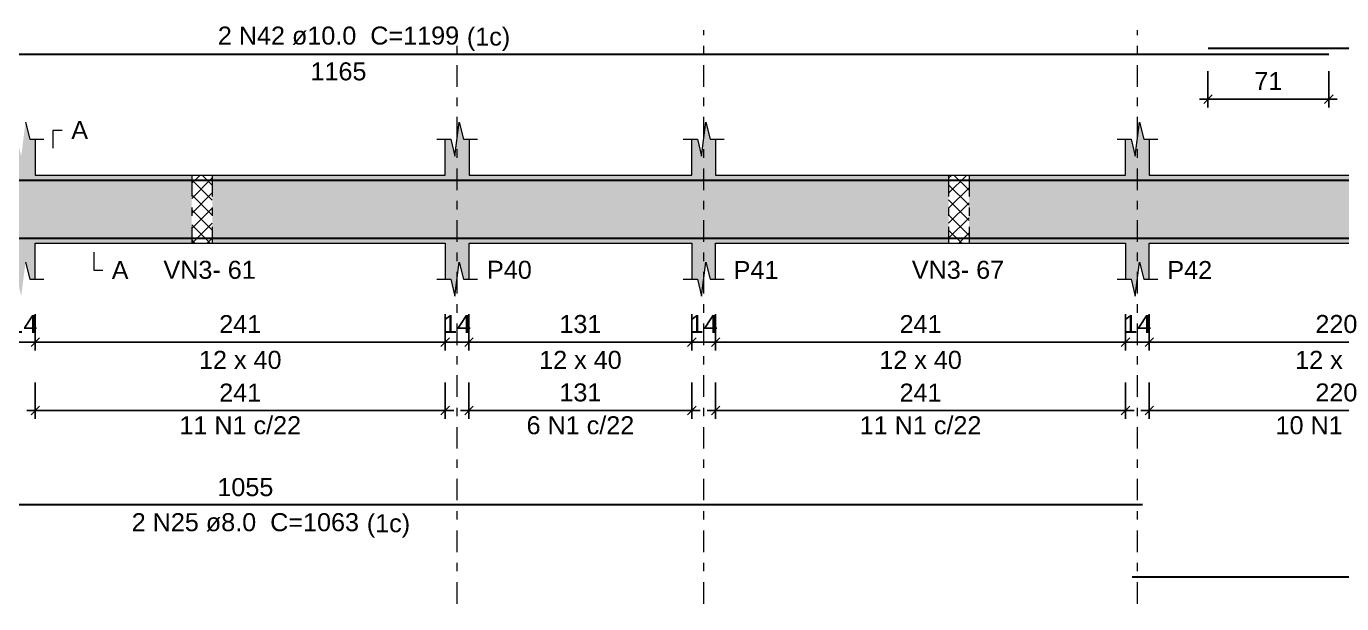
# Model space of a CAD drawing. Header units: millimetres. Extents: x -8 to 605, y -494 to 220.
# Drawn here: x 222.08 to 237.55, y -469.99 to -463.2 of the extents above; entities that cross this region are included whole.
import ezdxf

# ---------------------------------------------------------------- set-up
doc = ezdxf.new("R2010")
doc.units = ezdxf.units.MM
doc.header["$MEASUREMENT"] = 0
doc.linetypes.add('DASHDOT', pattern=[2.54, 1.27, -0.635, 0, -0.635])
doc.linetypes.add('NULL', pattern=[0])
for name, color, linetype, lineweight in [('Descrição da armadura', 7, 'Continuous', 0), ('DT-Barras na forma', 7, 'Continuous', 30), ('DT-Barras rebatidas', 7, 'Continuous', 30), ('DT-Cotas', 7, 'Continuous', 5), ('DT-Forma', 5, 'Continuous', 5), ('DT-Hachura forma vigas', 252, 'Continuous', 5), ('DT-Hachura intersecção vigas', 9, 'Continuous', 5), ('DT-Pontilhado', 9, 'DASHDOT', 5), ('DT-Textos', 7, 'Continuous', 5), ('Textos armaduras', 7, 'Continuous', 0)]:
    doc.layers.add(name, color=color, linetype=linetype, lineweight=lineweight)
doc.styles.add('Arial', font='arial.ttf')
doc.dimstyles.new('UM_50.000000', dxfattribs={"dimtxt": 0.18, "dimasz": 0.1, "dimexe": 0.1, "dimexo": 0.2, "dimgap": 0, "dimtad": 1, "dimtih": 1, "dimtoh": 1, "dimdec": 1, "dimlfac": 50, "dimzin": 0, "dimdsep": 46, "dimtxsty": 'Standard', "dimcen": 0.09, "dimdle": 0.1, "dimadec": 1, "dimazin": 2, "dimtfac": 1, "dimtdec": 4, "dimtofl": 0, "dimtmove": 0, "dimatfit": 3, "dimfxl": 1, "dimtolj": 1, "dimarcsym": 0})
pattern_1 = [(45, (210.17421, -485.6166), (-0.08838835, 0.08838835), []), (135, (210.17421, -485.6166), (-0.08838835, -0.08838835), [])]

# ---------------------------------------------------------------- blocks, each defined once
blk = doc.blocks.new('_Oblique')
at = {"color": 0, "linetype": 'ByBlock', "lineweight": -2}
blk.add_line((-0.5, -0.5), (0.5, 0.5), dxfattribs=at)
blk = doc.blocks.new('*D4804')
at = {"layer": 'Defpoints', "color": 0, "transparency": 16777216}
for p in [(221.91, -466.381), (222.19, -466.381), (222.19, -466.911)]:
    blk.add_point(p, dxfattribs=at)
at = {"layer": 'DT-Cotas', "color": 0, "lineweight": -2, "transparency": 16777216}
for p, q in [((221.91, -466.581), (221.91, -467.011)), ((222.19, -466.581), (222.19, -467.011)), ((221.81, -466.911), (222.29, -466.911))]:
    blk.add_line(p, q, dxfattribs=at)
at = {"layer": 'DT-Cotas', "color": 0, "lineweight": -2, "transparency": 16777216, "xscale": 0.1, "yscale": 0.1, "zscale": 0.1, "rotation": 180}
blk.add_blockref('_Oblique', (221.91, -466.911), dxfattribs=at)
at = {"layer": 'DT-Cotas', "color": 0, "lineweight": -2, "transparency": 16777216, "xscale": 0.1, "yscale": 0.1, "zscale": 0.1}
blk.add_blockref('_Oblique', (222.19, -466.911), dxfattribs=at)
at = {"layer": 'DT-Cotas', "color": 7, "transparency": 16777216, "insert": (222.05, -466.699), "char_height": 0.2118, "attachment_point": 5, "rotation": 0.0057, "style": 'Arial'}
blk.add_mtext('\\A1;14', dxfattribs=at)
blk = doc.blocks.new('*D4805')
at = {"layer": 'Defpoints', "color": 0, "transparency": 16777216}
for p in [(222.19, -466.381), (227.01, -466.381), (227.01, -466.911)]:
    blk.add_point(p, dxfattribs=at)
at = {"layer": 'DT-Cotas', "color": 0, "lineweight": -2, "transparency": 16777216}
for p, q in [((222.19, -466.581), (222.19, -467.011)), ((227.01, -466.581), (227.01, -467.011)), ((222.09, -466.911), (227.11, -466.911))]:
    blk.add_line(p, q, dxfattribs=at)
at = {"layer": 'DT-Cotas', "color": 0, "lineweight": -2, "transparency": 16777216, "xscale": 0.1, "yscale": 0.1, "zscale": 0.1, "rotation": 180}
blk.add_blockref('_Oblique', (222.19, -466.911), dxfattribs=at)
at = {"layer": 'DT-Cotas', "color": 0, "lineweight": -2, "transparency": 16777216, "xscale": 0.1, "yscale": 0.1, "zscale": 0.1}
blk.add_blockref('_Oblique', (227.01, -466.911), dxfattribs=at)
at = {"layer": 'DT-Cotas', "color": 7, "transparency": 16777216, "insert": (224.6, -466.699), "char_height": 0.2118, "attachment_point": 5, "style": 'Arial'}
blk.add_mtext('\\A1;241', dxfattribs=at)
blk = doc.blocks.new('*D4806')
at = {"layer": 'Defpoints', "color": 0, "transparency": 16777216}
for p in [(227.01, -466.381), (227.29, -466.381), (227.29, -466.911)]:
    blk.add_point(p, dxfattribs=at)
at = {"layer": 'DT-Cotas', "color": 0, "lineweight": -2, "transparency": 16777216}
for p, q in [((227.01, -466.581), (227.01, -467.011)), ((227.29, -466.581), (227.29, -467.011)), ((226.91, -466.911), (227.39, -466.911))]:
    blk.add_line(p, q, dxfattribs=at)
at = {"layer": 'DT-Cotas', "color": 0, "lineweight": -2, "transparency": 16777216, "xscale": 0.1, "yscale": 0.1, "zscale": 0.1, "rotation": 180}
blk.add_blockref('_Oblique', (227.01, -466.911), dxfattribs=at)
at = {"layer": 'DT-Cotas', "color": 0, "lineweight": -2, "transparency": 16777216, "xscale": 0.1, "yscale": 0.1, "zscale": 0.1}
blk.add_blockref('_Oblique', (227.29, -466.911), dxfattribs=at)
at = {"layer": 'DT-Cotas', "color": 7, "transparency": 16777216, "insert": (227.15, -466.699), "char_height": 0.2118, "attachment_point": 5, "rotation": 0.0057, "style": 'Arial'}
blk.add_mtext('\\A1;14', dxfattribs=at)
blk = doc.blocks.new('*D4807')
at = {"layer": 'Defpoints', "color": 0, "transparency": 16777216}
for p in [(227.29, -466.381), (229.91, -466.381), (229.91, -466.911)]:
    blk.add_point(p, dxfattribs=at)
at = {"layer": 'DT-Cotas', "color": 0, "lineweight": -2, "transparency": 16777216}
for p, q in [((227.29, -466.581), (227.29, -467.011)), ((229.91, -466.581), (229.91, -467.011)), ((227.19, -466.911), (230.01, -466.911))]:
    blk.add_line(p, q, dxfattribs=at)
at = {"layer": 'DT-Cotas', "color": 0, "lineweight": -2, "transparency": 16777216, "xscale": 0.1, "yscale": 0.1, "zscale": 0.1, "rotation": 180}
blk.add_blockref('_Oblique', (227.29, -466.911), dxfattribs=at)
at = {"layer": 'DT-Cotas', "color": 0, "lineweight": -2, "transparency": 16777216, "xscale": 0.1, "yscale": 0.1, "zscale": 0.1}
blk.add_blockref('_Oblique', (229.91, -466.911), dxfattribs=at)
at = {"layer": 'DT-Cotas', "color": 7, "transparency": 16777216, "insert": (228.6, -466.699), "char_height": 0.2118, "attachment_point": 5, "rotation": 0.0057, "style": 'Arial'}
blk.add_mtext('\\A1;131', dxfattribs=at)
blk = doc.blocks.new('*D4808')
at = {"layer": 'Defpoints', "color": 0, "transparency": 16777216}
for p in [(229.91, -466.381), (230.19, -466.381), (230.19, -466.911)]:
    blk.add_point(p, dxfattribs=at)
at = {"layer": 'DT-Cotas', "color": 0, "lineweight": -2, "transparency": 16777216}
for p, q in [((229.91, -466.581), (229.91, -467.011)), ((230.19, -466.581), (230.19, -467.011)), ((229.81, -466.911), (230.29, -466.911))]:
    blk.add_line(p, q, dxfattribs=at)
at = {"layer": 'DT-Cotas', "color": 0, "lineweight": -2, "transparency": 16777216, "xscale": 0.1, "yscale": 0.1, "zscale": 0.1, "rotation": 180}
blk.add_blockref('_Oblique', (229.91, -466.911), dxfattribs=at)
at = {"layer": 'DT-Cotas', "color": 0, "lineweight": -2, "transparency": 16777216, "xscale": 0.1, "yscale": 0.1, "zscale": 0.1}
blk.add_blockref('_Oblique', (230.19, -466.911), dxfattribs=at)
at = {"layer": 'DT-Cotas', "color": 7, "transparency": 16777216, "insert": (230.05, -466.699), "char_height": 0.2118, "attachment_point": 5, "rotation": 0.0057, "style": 'Arial'}
blk.add_mtext('\\A1;14', dxfattribs=at)
blk = doc.blocks.new('*D4809')
at = {"layer": 'Defpoints', "color": 0, "transparency": 16777216}
for p in [(230.19, -466.381), (235.01, -466.381), (235.01, -466.911)]:
    blk.add_point(p, dxfattribs=at)
at = {"layer": 'DT-Cotas', "color": 0, "lineweight": -2, "transparency": 16777216}
for p, q in [((230.19, -466.581), (230.19, -467.011)), ((235.01, -466.581), (235.01, -467.011)), ((230.09, -466.911), (235.11, -466.911))]:
    blk.add_line(p, q, dxfattribs=at)
at = {"layer": 'DT-Cotas', "color": 0, "lineweight": -2, "transparency": 16777216, "xscale": 0.1, "yscale": 0.1, "zscale": 0.1, "rotation": 180}
blk.add_blockref('_Oblique', (230.19, -466.911), dxfattribs=at)
at = {"layer": 'DT-Cotas', "color": 0, "lineweight": -2, "transparency": 16777216, "xscale": 0.1, "yscale": 0.1, "zscale": 0.1}
blk.add_blockref('_Oblique', (235.01, -466.911), dxfattribs=at)
at = {"layer": 'DT-Cotas', "color": 7, "transparency": 16777216, "insert": (232.6, -466.699), "char_height": 0.2118, "attachment_point": 5, "rotation": 0.0057, "style": 'Arial'}
blk.add_mtext('\\A1;241', dxfattribs=at)
blk = doc.blocks.new('*D4810')
at = {"layer": 'Defpoints', "color": 0, "transparency": 16777216}
for p in [(235.01, -466.381), (235.29, -466.381), (235.29, -466.911)]:
    blk.add_point(p, dxfattribs=at)
at = {"layer": 'DT-Cotas', "color": 0, "lineweight": -2, "transparency": 16777216}
for p, q in [((235.01, -466.581), (235.01, -467.011)), ((235.29, -466.581), (235.29, -467.011)), ((234.91, -466.911), (235.39, -466.911))]:
    blk.add_line(p, q, dxfattribs=at)
at = {"layer": 'DT-Cotas', "color": 0, "lineweight": -2, "transparency": 16777216, "xscale": 0.1, "yscale": 0.1, "zscale": 0.1, "rotation": 180}
blk.add_blockref('_Oblique', (235.01, -466.911), dxfattribs=at)
at = {"layer": 'DT-Cotas', "color": 0, "lineweight": -2, "transparency": 16777216, "xscale": 0.1, "yscale": 0.1, "zscale": 0.1}
blk.add_blockref('_Oblique', (235.29, -466.911), dxfattribs=at)
at = {"layer": 'DT-Cotas', "color": 7, "transparency": 16777216, "insert": (235.15, -466.699), "char_height": 0.2118, "attachment_point": 5, "style": 'Arial'}
blk.add_mtext('\\A1;14', dxfattribs=at)
blk = doc.blocks.new('*D4811')
at = {"layer": 'Defpoints', "color": 0, "transparency": 16777216}
for p in [(235.29, -466.381), (239.69, -466.381), (239.69, -466.911)]:
    blk.add_point(p, dxfattribs=at)
at = {"layer": 'DT-Cotas', "color": 0, "lineweight": -2, "transparency": 16777216}
for p, q in [((235.29, -466.581), (235.29, -467.011)), ((239.69, -466.581), (239.69, -467.011)), ((235.19, -466.911), (239.79, -466.911))]:
    blk.add_line(p, q, dxfattribs=at)
at = {"layer": 'DT-Cotas', "color": 0, "lineweight": -2, "transparency": 16777216, "xscale": 0.1, "yscale": 0.1, "zscale": 0.1, "rotation": 180}
blk.add_blockref('_Oblique', (235.29, -466.911), dxfattribs=at)
at = {"layer": 'DT-Cotas', "color": 0, "lineweight": -2, "transparency": 16777216, "xscale": 0.1, "yscale": 0.1, "zscale": 0.1}
blk.add_blockref('_Oblique', (239.69, -466.911), dxfattribs=at)
at = {"layer": 'DT-Cotas', "color": 7, "transparency": 16777216, "insert": (237.49, -466.699), "char_height": 0.2118, "attachment_point": 5, "rotation": 0.0057, "style": 'Arial'}
blk.add_mtext('\\A1;220', dxfattribs=at)
blk = doc.blocks.new('*D4814')
at = {"layer": 'Defpoints', "color": 0, "transparency": 16777216}
for p in [(235.98, -463.523), (237.4, -463.523), (237.4, -464.053)]:
    blk.add_point(p, dxfattribs=at)
at = {"layer": 'DT-Cotas', "color": 0, "lineweight": -2, "transparency": 16777216}
for p, q in [((235.98, -463.723), (235.98, -464.153)), ((237.4, -463.723), (237.4, -464.153)), ((235.88, -464.053), (237.5, -464.053))]:
    blk.add_line(p, q, dxfattribs=at)
at = {"layer": 'DT-Cotas', "color": 0, "lineweight": -2, "transparency": 16777216, "xscale": 0.1, "yscale": 0.1, "zscale": 0.1, "rotation": 180}
blk.add_blockref('_Oblique', (235.98, -464.053), dxfattribs=at)
at = {"layer": 'DT-Cotas', "color": 0, "lineweight": -2, "transparency": 16777216, "xscale": 0.1, "yscale": 0.1, "zscale": 0.1}
blk.add_blockref('_Oblique', (237.4, -464.053), dxfattribs=at)
at = {"layer": 'DT-Cotas', "color": 7, "transparency": 16777216, "insert": (236.69, -463.841), "char_height": 0.2118, "attachment_point": 5, "rotation": 0.0057, "style": 'Arial'}
blk.add_mtext('\\A1;71', dxfattribs=at)
blk = doc.blocks.new('*D4595')
at = {"layer": 'Defpoints', "color": 0, "transparency": 16777216}
for p in [(222.19, -467.186), (227.01, -467.186), (227.01, -467.715)]:
    blk.add_point(p, dxfattribs=at)
at = {"layer": 'DT-Cotas', "color": 0, "lineweight": -2, "transparency": 16777216}
for p, q in [((222.19, -467.386), (222.19, -467.815)), ((227.01, -467.386), (227.01, -467.815)), ((222.09, -467.715), (227.11, -467.715))]:
    blk.add_line(p, q, dxfattribs=at)
at = {"layer": 'DT-Cotas', "color": 0, "lineweight": -2, "transparency": 16777216, "xscale": 0.1, "yscale": 0.1, "zscale": 0.1, "rotation": 180}
blk.add_blockref('_Oblique', (222.19, -467.715), dxfattribs=at)
at = {"layer": 'DT-Cotas', "color": 0, "lineweight": -2, "transparency": 16777216, "xscale": 0.1, "yscale": 0.1, "zscale": 0.1}
blk.add_blockref('_Oblique', (227.01, -467.715), dxfattribs=at)
at = {"layer": 'DT-Cotas', "color": 7, "transparency": 16777216, "insert": (224.6, -467.504), "char_height": 0.2118, "attachment_point": 5, "style": 'Arial'}
blk.add_mtext('\\A1;241', dxfattribs=at)
blk = doc.blocks.new('*D4596')
at = {"layer": 'Defpoints', "color": 0, "transparency": 16777216}
for p in [(227.29, -467.186), (229.91, -467.186), (229.91, -467.715)]:
    blk.add_point(p, dxfattribs=at)
at = {"layer": 'DT-Cotas', "color": 0, "lineweight": -2, "transparency": 16777216}
for p, q in [((227.29, -467.386), (227.29, -467.815)), ((229.91, -467.386), (229.91, -467.815)), ((227.19, -467.715), (230.01, -467.715))]:
    blk.add_line(p, q, dxfattribs=at)
at = {"layer": 'DT-Cotas', "color": 0, "lineweight": -2, "transparency": 16777216, "xscale": 0.1, "yscale": 0.1, "zscale": 0.1, "rotation": 180}
blk.add_blockref('_Oblique', (227.29, -467.715), dxfattribs=at)
at = {"layer": 'DT-Cotas', "color": 0, "lineweight": -2, "transparency": 16777216, "xscale": 0.1, "yscale": 0.1, "zscale": 0.1}
blk.add_blockref('_Oblique', (229.91, -467.715), dxfattribs=at)
at = {"layer": 'DT-Cotas', "color": 7, "transparency": 16777216, "insert": (228.6, -467.504), "char_height": 0.2118, "attachment_point": 5, "rotation": 0.0057, "style": 'Arial'}
blk.add_mtext('\\A1;131', dxfattribs=at)
blk = doc.blocks.new('*D4597')
at = {"layer": 'Defpoints', "color": 0, "transparency": 16777216}
for p in [(230.19, -467.186), (235.01, -467.186), (235.01, -467.715)]:
    blk.add_point(p, dxfattribs=at)
at = {"layer": 'DT-Cotas', "color": 0, "lineweight": -2, "transparency": 16777216}
for p, q in [((230.19, -467.386), (230.19, -467.815)), ((235.01, -467.386), (235.01, -467.815)), ((230.09, -467.715), (235.11, -467.715))]:
    blk.add_line(p, q, dxfattribs=at)
at = {"layer": 'DT-Cotas', "color": 0, "lineweight": -2, "transparency": 16777216, "xscale": 0.1, "yscale": 0.1, "zscale": 0.1, "rotation": 180}
blk.add_blockref('_Oblique', (230.19, -467.715), dxfattribs=at)
at = {"layer": 'DT-Cotas', "color": 0, "lineweight": -2, "transparency": 16777216, "xscale": 0.1, "yscale": 0.1, "zscale": 0.1}
blk.add_blockref('_Oblique', (235.01, -467.715), dxfattribs=at)
at = {"layer": 'DT-Cotas', "color": 7, "transparency": 16777216, "insert": (232.6, -467.504), "char_height": 0.2118, "attachment_point": 5, "rotation": 0.0057, "style": 'Arial'}
blk.add_mtext('\\A1;241', dxfattribs=at)
blk = doc.blocks.new('*D4598')
at = {"layer": 'Defpoints', "color": 0, "transparency": 16777216}
for p in [(235.29, -467.186), (239.69, -467.186), (239.69, -467.715)]:
    blk.add_point(p, dxfattribs=at)
at = {"layer": 'DT-Cotas', "color": 0, "lineweight": -2, "transparency": 16777216}
for p, q in [((235.29, -467.386), (235.29, -467.815)), ((239.69, -467.386), (239.69, -467.815)), ((235.19, -467.715), (239.79, -467.715))]:
    blk.add_line(p, q, dxfattribs=at)
at = {"layer": 'DT-Cotas', "color": 0, "lineweight": -2, "transparency": 16777216, "xscale": 0.1, "yscale": 0.1, "zscale": 0.1, "rotation": 180}
blk.add_blockref('_Oblique', (235.29, -467.715), dxfattribs=at)
at = {"layer": 'DT-Cotas', "color": 0, "lineweight": -2, "transparency": 16777216, "xscale": 0.1, "yscale": 0.1, "zscale": 0.1}
blk.add_blockref('_Oblique', (239.69, -467.715), dxfattribs=at)
at = {"layer": 'DT-Cotas', "color": 7, "transparency": 16777216, "insert": (237.49, -467.504), "char_height": 0.2118, "attachment_point": 5, "rotation": 0.0057, "style": 'Arial'}
blk.add_mtext('\\A1;220', dxfattribs=at)

msp = doc.modelspace()

# ---------------------------------------------------------------- hatches: boundary and pattern name
at = {"layer": 'DT-Hachura forma vigas', "linetype": 'Continuous'}
for points in [[(222.1901, -465.7457), (224.0301, -465.7457), (224.0301, -464.9457), (222.1901, -464.9457), (222.1901, -464.5221), (222.1251, -464.5221), (222.0751, -464.3221), (222.0251, -464.7221), (221.9751, -464.5221), (221.9101, -464.5221), (221.9101, -464.9457), (217.5101, -464.9457), (217.5101, -464.5221), (217.0851, -464.5221), (217.0351, -464.3221), (216.9851, -464.7221), (216.9351, -464.5221), (216.5101, -464.5221), (216.5101, -464.9457), (214.3101, -464.9457), (214.3101, -465.7457), (216.5101, -465.7457), (216.5101, -466.1693), (216.9351, -466.1693), (216.9851, -466.3693), (217.0351, -465.9693), (217.0851, -466.1693), (217.5101, -466.1693), (217.5101, -465.7457), (221.9101, -465.7457), (221.9101, -466.1693), (221.9751, -466.1693), (222.0251, -466.3693), (222.0751, -465.9693), (222.1251, -466.1693), (222.1901, -466.1693), (222.1901, -465.7457)], [(230.1901, -465.7457), (232.9301, -465.7457), (232.9301, -464.9457), (230.1901, -464.9457), (230.1901, -464.5221), (230.1251, -464.5221), (230.0751, -464.3221), (230.0251, -464.7221), (229.9751, -464.5221), (229.9101, -464.5221), (229.9101, -464.9457), (227.2901, -464.9457), (227.2901, -464.5221), (227.2251, -464.5221), (227.1751, -464.3221), (227.1251, -464.7221), (227.0751, -464.5221), (227.0101, -464.5221), (227.0101, -464.9457), (224.2701, -464.9457), (224.2701, -465.7457), (227.0101, -465.7457), (227.0101, -466.1693), (227.0751, -466.1693), (227.1251, -466.3693), (227.1751, -465.9693), (227.2251, -466.1693), (227.2901, -466.1693), (227.2901, -465.7457), (229.9101, -465.7457), (229.9101, -466.1693), (229.9751, -466.1693), (230.0251, -466.3693), (230.0751, -465.9693), (230.1251, -466.1693), (230.1901, -466.1693), (230.1901, -465.7457)], [(240.6901, -465.7457), (242.8901, -465.7457), (242.8901, -464.9457), (240.6901, -464.9457), (240.6901, -464.5221), (240.2651, -464.5221), (240.2151, -464.3221), (240.1651, -464.7221), (240.1151, -464.5221), (239.6901, -464.5221), (239.6901, -464.9457), (235.2901, -464.9457), (235.2901, -464.5221), (235.2251, -464.5221), (235.1751, -464.3221), (235.1251, -464.7221), (235.0751, -464.5221), (235.0101, -464.5221), (235.0101, -464.9457), (233.1701, -464.9457), (233.1701, -465.7457), (235.0101, -465.7457), (235.0101, -466.1693), (235.0751, -466.1693), (235.1251, -466.3693), (235.1751, -465.9693), (235.2251, -466.1693), (235.2901, -466.1693), (235.2901, -465.7457), (239.6901, -465.7457), (239.6901, -466.1693), (240.1151, -466.1693), (240.1651, -466.3693), (240.2151, -465.9693), (240.2651, -466.1693), (240.6901, -466.1693), (240.6901, -465.7457)]]:
    msp.add_hatch(color=252, dxfattribs=at).paths.add_polyline_path(points)
at = {"layer": 'DT-Hachura intersecção vigas', "linetype": 'Continuous'}
h = msp.add_hatch(dxfattribs=at)
h.set_pattern_fill('ANSI37', color=9, style=0)
h.set_pattern_definition(pattern_1)
h.paths.add_polyline_path([(224.0301, -465.7457), (224.2701, -465.7457), (224.2701, -464.9457), (224.0301, -464.9457), (224.0301, -465.7457)])
h = msp.add_hatch(dxfattribs=at)
h.set_pattern_fill('ANSI37', color=9, style=0)
h.set_pattern_definition(pattern_1)
h.paths.add_polyline_path([(232.9301, -465.7457), (233.1701, -465.7457), (233.1701, -464.9457), (232.9301, -464.9457), (232.9301, -465.7457)])

# ---------------------------------------------------------------- linework, layer by layer
at = {"layer": 'DT-Barras na forma'}
for points in [[(214.1101, -465.7157), (214.1101, -465.0057), (237.4001, -465.0057)], [(235.9801, -465.0057), (243.0901, -465.0057), (243.0901, -465.7157)], [(214.1101, -465.4877), (214.1101, -465.6877), (235.2101, -465.6877)], [(235.0901, -465.6877), (243.0901, -465.6877), (243.0901, -465.4877)]]:
    msp.add_lwpolyline(points, dxfattribs=at)
at = {"layer": 'DT-Barras rebatidas'}
for points in [[(214.1101, -464.2331), (214.1101, -463.5231), (237.4001, -463.5231)], [(235.9801, -463.4525), (243.0901, -463.4525), (243.0901, -464.1625)], [(214.1101, -468.6224), (214.1101, -468.8224), (235.2101, -468.8224)], [(235.0901, -469.6696), (243.0901, -469.6696), (243.0901, -469.4696)]]:
    msp.add_lwpolyline(points, dxfattribs=at)
at = {"layer": 'DT-Forma'}
for p, q in [((222.0751, -464.3221), (222.1251, -464.5221)), ((227.1251, -464.7221), (227.1751, -464.3221)), ((227.1751, -464.3221), (227.2251, -464.5221)), ((230.0251, -464.7221), (230.0751, -464.3221)), ((230.0751, -464.3221), (230.1251, -464.5221)), ((235.1251, -464.7221), (235.1751, -464.3221)), ((235.1751, -464.3221), (235.2251, -464.5221)), ((222.1251, -464.5221), (222.2901, -464.5221)), ((222.1901, -464.5221), (222.1901, -464.9457)), ((226.9101, -464.5221), (227.0751, -464.5221)), ((227.0101, -464.9457), (227.0101, -464.5221)), ((227.0751, -464.5221), (227.1251, -464.7221)), ((227.2251, -464.5221), (227.3901, -464.5221)), ((227.2901, -464.5221), (227.2901, -464.9457)), ((229.8101, -464.5221), (229.9751, -464.5221)), ((229.9101, -464.9457), (229.9101, -464.5221)), ((229.9751, -464.5221), (230.0251, -464.7221)), ((230.1251, -464.5221), (230.2901, -464.5221)), ((230.1901, -464.5221), (230.1901, -464.9457)), ((234.9101, -464.5221), (235.0751, -464.5221)), ((235.0101, -464.9457), (235.0101, -464.5221)), ((235.0751, -464.5221), (235.1251, -464.7221)), ((235.2251, -464.5221), (235.3901, -464.5221)), ((235.2901, -464.5221), (235.2901, -464.9457)), ((222.1901, -464.9457), (224.0301, -464.9457)), ((224.0301, -464.9457), (224.2701, -464.9457)), ((224.2701, -464.9457), (227.0101, -464.9457)), ((227.2901, -464.9457), (229.9101, -464.9457)), ((230.1901, -464.9457), (232.9301, -464.9457)), ((232.9301, -464.9457), (233.1701, -464.9457)), ((233.1701, -464.9457), (235.0101, -464.9457)), ((235.2901, -464.9457), (239.6901, -464.9457)), ((222.1901, -466.1693), (222.1901, -465.7457)), ((222.1901, -465.7457), (224.0301, -465.7457)), ((224.0301, -465.7457), (224.2701, -465.7457)), ((224.2701, -465.7457), (227.0101, -465.7457)), ((227.0101, -465.7457), (227.0101, -466.1693)), ((227.2901, -466.1693), (227.2901, -465.7457)), ((227.2901, -465.7457), (229.9101, -465.7457)), ((229.9101, -465.7457), (229.9101, -466.1693)), ((230.1901, -466.1693), (230.1901, -465.7457)), ((230.1901, -465.7457), (232.9301, -465.7457)), ((232.9301, -465.7457), (233.1701, -465.7457)), ((233.1701, -465.7457), (235.0101, -465.7457)), ((235.0101, -465.7457), (235.0101, -466.1693)), ((235.2901, -466.1693), (235.2901, -465.7457)), ((235.2901, -465.7457), (239.6901, -465.7457)), ((222.0751, -465.9693), (222.1251, -466.1693)), ((227.1251, -466.3693), (227.1751, -465.9693)), ((227.1751, -465.9693), (227.2251, -466.1693)), ((230.0251, -466.3693), (230.0751, -465.9693)), ((230.0751, -465.9693), (230.1251, -466.1693)), ((235.1251, -466.3693), (235.1751, -465.9693)), ((235.1751, -465.9693), (235.2251, -466.1693)), ((222.1251, -466.1693), (222.2901, -466.1693)), ((226.9101, -466.1693), (227.0751, -466.1693)), ((227.0751, -466.1693), (227.1251, -466.3693)), ((227.2251, -466.1693), (227.3901, -466.1693)), ((229.8101, -466.1693), (229.9751, -466.1693)), ((229.9751, -466.1693), (230.0251, -466.3693)), ((230.1251, -466.1693), (230.2901, -466.1693)), ((234.9101, -466.1693), (235.0751, -466.1693)), ((235.0751, -466.1693), (235.1251, -466.3693)), ((235.2251, -466.1693), (235.3901, -466.1693))]:
    msp.add_line(p, q, dxfattribs=at)
at = {"layer": 'DT-Pontilhado', "ltscale": 0.2}
for p, q in [((227.1501, -469.9873), (227.1501, -463.2407)), ((230.0501, -469.9873), (230.0501, -463.2407)), ((235.1501, -469.9873), (235.1501, -463.2407)), ((224.0301, -464.9457), (224.0301, -465.7457)), ((224.2701, -464.9457), (224.2701, -465.7457)), ((232.9301, -464.9457), (232.9301, -465.7457)), ((233.1701, -464.9457), (233.1701, -465.7457))]:
    msp.add_line(p, q, dxfattribs=at)
at = {"layer": 'DT-Textos'}
for points in [[(222.4019, -464.628), (222.4019, -464.4162), (222.5078, -464.4162)], [(222.8768, -465.8516), (222.8768, -466.0634), (222.9827, -466.0634)]]:
    msp.add_lwpolyline(points, dxfattribs=at)

# ---------------------------------------------------------------- texts
at = {"layer": 'Descrição da armadura', "linetype": 'NULL', "char_height": 0.2118, "attachment_point": 8, "line_spacing_factor": 0.9, "style": 'Arial'}
for s, insert, width in [('2 N42 ø10.0  C=1199', (225.7552, -463.4172), 5.673722), ('11 N1 c/22', (224.6001, -467.9972), 2.86156), ('6 N1 c/22', (228.6001, -467.9972), 2.53256), ('11 N1 c/22', (232.6001, -467.9972), 2.86156), ('10 N1 c/22', (237.4901, -467.9972), 2.86156), ('2 N25 ø8.0  C=1063', (224.6602, -469.1402), 5.344721)]:
    msp.add_mtext(s, dxfattribs=dict(at, insert=insert, width=width))
at = {"layer": 'DT-Textos', "linetype": 'NULL', "char_height": 0.2118, "line_spacing_factor": 0.798, "style": 'Arial'}
for s, insert, width, attachment_point in [('(1c)', (227.2652, -463.4871), 1.018965, 7), ('A', (222.6132, -464.5222), 0.394865, 7), ('A', (223.0889, -466.1692), 0.394865, 7), ('VN3- 61', (223.6969, -466.1692), 2.170627, 7), ('P40', (227.5022, -466.1692), 1.052866, 7), ('P41', (230.4022, -466.1692), 1.052866, 7), ('VN3- 67', (232.4976, -466.1692), 2.170627, 7), ('P42', (235.5022, -466.1692), 1.052866, 7), ('12 x 40', (224.6002, -467.2282), 1.940747, 8), ('12 x 40', (228.6002, -467.2282), 1.940747, 8), ('12 x 40', (232.6002, -467.2282), 1.940747, 8), ('12 x 40', (237.4902, -467.2282), 1.940747, 8), ('(1c)', (226.0882, -469.2101), 1.018965, 7)]:
    msp.add_mtext(s, dxfattribs=dict(at, insert=insert, width=width, attachment_point=attachment_point))
at = {"layer": 'Textos armaduras', "linetype": 'NULL', "char_height": 0.2118, "width": 1.716001, "line_spacing_factor": 0.9, "style": 'Arial'}
for s, insert, attachment_point in [('1165', (225.7551, -463.6204), 2), ('1055', (224.6601, -468.7251), 8)]:
    msp.add_mtext(s, dxfattribs=dict(at, insert=insert, attachment_point=attachment_point))

# ---------------------------------------------------------------- dimensions: what is measured, and where the dimension line sits
at = {"layer": 'DT-Cotas'}
for base, p1, p2, picture, middle in [((237.4001, -464.0526), (235.9801, -463.5231), (237.4001, -463.5231), '*D4814', (236.6901, -463.8408)), ((222.1901, -466.9106), (221.9101, -466.3811), (222.1901, -466.3811), '*D4804', (222.0501, -466.6988)), ((227.2901, -466.9106), (227.0101, -466.3811), (227.2901, -466.3811), '*D4806', (227.1501, -466.6988)), ((229.9101, -466.9106), (227.2901, -466.3811), (229.9101, -466.3811), '*D4807', (228.6001, -466.6988)), ((230.1901, -466.9106), (229.9101, -466.3811), (230.1901, -466.3811), '*D4808', (230.0501, -466.6988)), ((235.0101, -466.9106), (230.1901, -466.3811), (235.0101, -466.3811), '*D4809', (232.6001, -466.6988)), ((239.6901, -466.9106), (235.2901, -466.3811), (239.6901, -466.3811), '*D4811', (237.4901, -466.6988)), ((229.9101, -467.7155), (227.2901, -467.186), (229.9101, -467.186), '*D4596', (228.6001, -467.5037)), ((235.0101, -467.7155), (230.1901, -467.186), (235.0101, -467.186), '*D4597', (232.6001, -467.5037)), ((239.6901, -467.7155), (235.2901, -467.186), (239.6901, -467.186), '*D4598', (237.4901, -467.5037))]:
    dim = msp.add_linear_dim(base=base, p1=p1, p2=p2, dimstyle='UM_50.000000', override={"dimtxt": 0.2118, "dimasz": 0.1, "dimexe": 0.1, "dimexo": 0.2, "dimtad": 1, "dimtih": 0, "dimtoh": 0, "dimdec": 1, "dimlfac": 50, "dimzin": 8, "dimtxsty": 'Arial', "dimblk": 'Oblique', "dimblk1": 'Oblique', "dimblk2": 'Oblique', "dimsah": 1, "dimdle": 0.1, "dimse1": 0, "dimse2": 0, "dimclrt": 7, "dimadec": 1, "dimazin": 3, "dimtmove": 2, "dimldrblk": 'Oblique'}, dxfattribs=at)
    dim.commit()
    dim.dimension.update_dxf_attribs({"geometry": picture, "text_midpoint": middle, "dimtype": 160, "text_rotation": 0.00573})
for base, p1, p2, picture, middle in [((227.0101, -466.9106), (222.1901, -466.3811), (227.0101, -466.3811), '*D4805', (224.6001, -466.6988)), ((235.2901, -466.9106), (235.0101, -466.3811), (235.2901, -466.3811), '*D4810', (235.1501, -466.6988)), ((227.0101, -467.7155), (222.1901, -467.186), (227.0101, -467.186), '*D4595', (224.6001, -467.5037))]:
    dim = msp.add_linear_dim(base=base, p1=p1, p2=p2, dimstyle='UM_50.000000', override={"dimtxt": 0.2118, "dimasz": 0.1, "dimexe": 0.1, "dimexo": 0.2, "dimtad": 1, "dimtih": 0, "dimtoh": 0, "dimdec": 1, "dimlfac": 50, "dimzin": 8, "dimtxsty": 'Arial', "dimblk": 'Oblique', "dimblk1": 'Oblique', "dimblk2": 'Oblique', "dimsah": 1, "dimdle": 0.1, "dimse1": 0, "dimse2": 0, "dimclrt": 7, "dimadec": 1, "dimazin": 3, "dimtmove": 2, "dimldrblk": 'Oblique'}, dxfattribs=at)
    dim.commit()
    dim.dimension.update_dxf_attribs({"geometry": picture, "text_midpoint": middle, "dimtype": 160})

doc.saveas('drawing.dxf')
